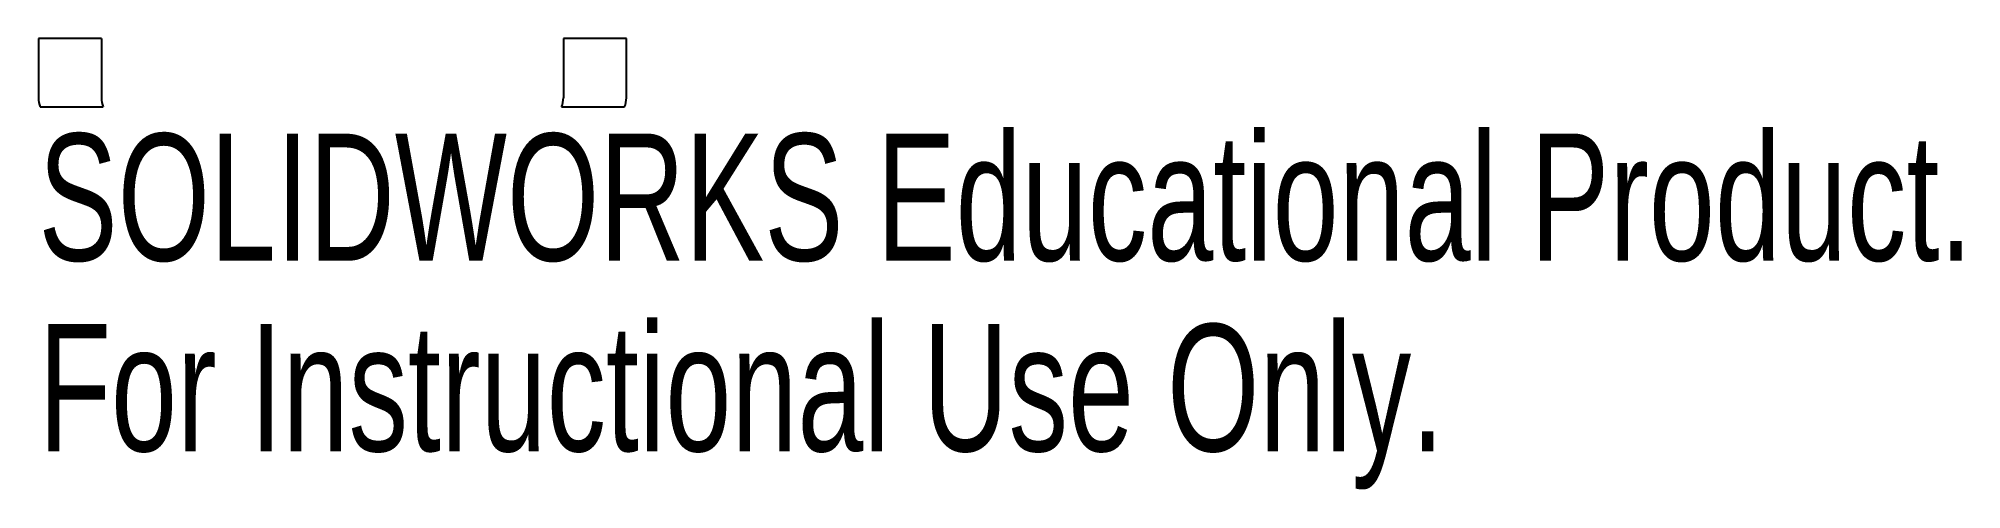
# Model space of a CAD drawing. Header units: millimetres. Extents: x 0 to 73.3, y -17.2 to 0.
import ezdxf

# ---------------------------------------------------------------- set-up
doc = ezdxf.new("R2010")
doc.units = ezdxf.units.MM
doc.styles.add('SLDTEXTSTYLE0', font='TXT', dxfattribs={"width": 0.7})

msp = doc.modelspace()

# ---------------------------------------------------------------- linework, layer by layer
at = {"color": 7, "linetype": 'Continuous', "lineweight": 25}
for p, q in [((2.4, 0), (0, 0)), ((0, 0), (0, -2.26)), ((2.4, 0), (2.4, -2.26)), ((20, 0), (20, -2.26)), ((22.4, 0), (20, 0)), ((22.4, -2.26), (22.4, 0)), ((0.067, -2.6), (2.467, -2.6)), ((19.933, -2.6), (22.333, -2.6))]:
    msp.add_line(p, q, dxfattribs=at)
for centre, start, end in [((0.9, -2.26), 180, 202.20765), ((3.3, -2.26), 180, 202.20765), ((19.1, -2.26), 337.79235, 0), ((21.5, -2.26), 337.79235, 0)]:
    msp.add_arc(centre, 0.9, start, end, dxfattribs=at)

# ---------------------------------------------------------------- texts
at = {"color": 7, "linetype": 'Continuous', "char_height": 4.83362, "attachment_point": 1, "style": 'SLDTEXTSTYLE0'}
for s, insert in [('SOLIDWORKS Educational Product.', (0, -3.62)), ('For Instructional Use Only.', (0, -10.87))]:
    msp.add_mtext(s, dxfattribs=dict(at, insert=insert))

doc.saveas('drawing.dxf')
